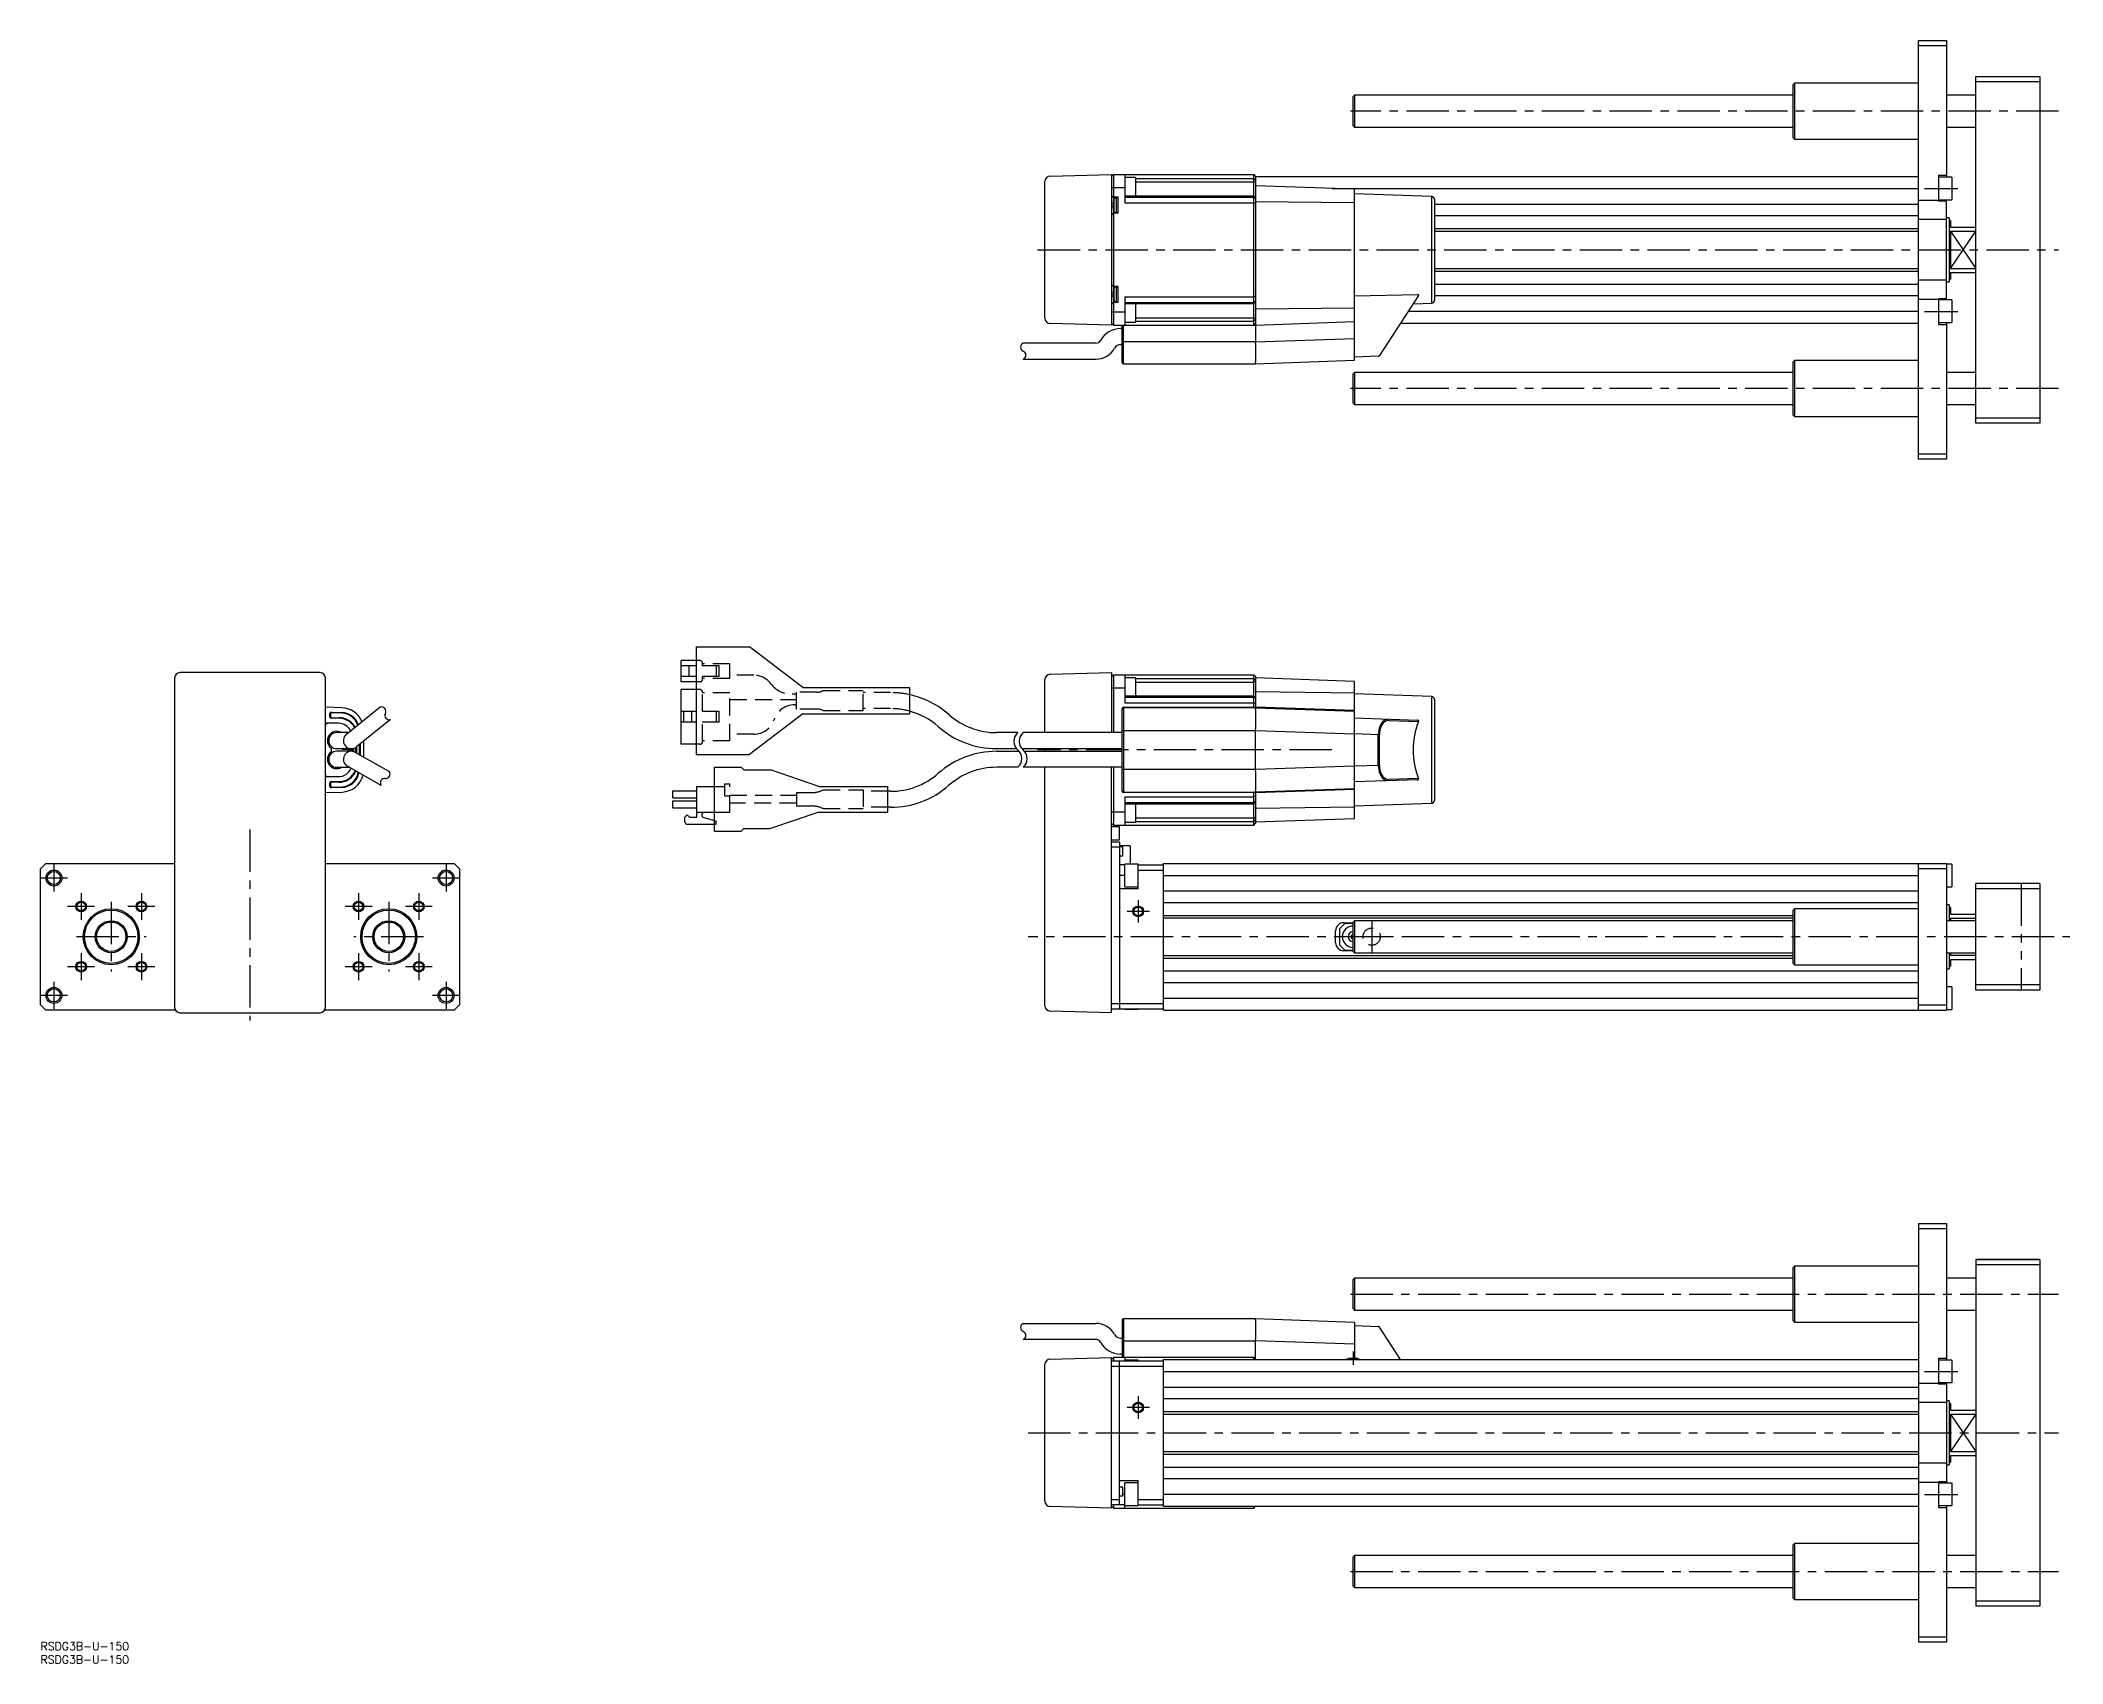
# Model space of a CAD drawing. Extents: x 0 to 1139, y -8 to 601.
# Drawn here: x 0 to 758, y -8 to 601 of the extents above; entities that cross this region are included whole.
import ezdxf

# ---------------------------------------------------------------- set-up
doc = ezdxf.new("R2010")
doc.units = 0
doc.header["$LTSCALE"] = 0.5
for name, pattern in [('CENTER', [50.8, 31.75, -6.35, 6.35, -6.35]), ('DASHED', [19.05, 12.7, -6.35]), ('PHANTOM', [63.5, 31.75, -6.35, 6.35, -6.35, 6.35, -6.35])]:
    doc.linetypes.add(name, pattern=pattern)
for name, color, linetype in [('MSM_CENTER', 1, 'CENTER'), ('MSM_CONTINUOUS', 7, 'CONTINUOUS'), ('MSM_DASHED', 4, 'DASHED'), ('MSM_IMAGINARY', 6, 'PHANTOM'), ('MSM_NARROW', 5, 'CONTINUOUS'), ('MSM_PART_NUMBER', 7, 'CONTINUOUS')]:
    doc.layers.add(name, color=color, linetype=linetype)
doc.styles.get("Standard").update_dxf_attribs({"font": 'txt.shx', "height": 3, "bigfont": 'bigfont.shx'})

# ---------------------------------------------------------------- blocks, each defined once
blk = doc.blocks.new('*U2')
at = {"layer": 'MSM_PART_NUMBER'}
blk.add_text('RSDG3B-U-150', height=3, dxfattribs=at).set_placement((0, -3))
blk = doc.blocks.new('*U3')
at = {"layer": 'MSM_PART_NUMBER'}
blk.add_text('RSDG3B-U-150', height=3, dxfattribs=at).set_placement((0, -8))

msp = doc.modelspace()

# ---------------------------------------------------------------- linework, layer by layer
at = {"layer": 'MSM_CENTER'}
for p, q in [((756.41, 574), (490.94, 574)), ((706.21, 545.01), (718.63, 545.01)), ((373.74, 522), (756.41, 522)), ((706.21, 498.88), (718.63, 498.88)), ((756.41, 470), (490.94, 470)), ((483.96, 334.5), (373.74, 334.5)), ((78.5, 304.63), (78.5, 233.14)), ((5, 291.54), (5, 281.46)), ((152, 291.54), (152, 281.46)), ((10.04, 286.5), (-0.04, 286.5)), ((15.2, 280.84), (15.2, 270.76)), ((37.8, 280.84), (37.8, 270.76)), ((119.2, 280.84), (119.2, 270.76)), ((141.8, 280.84), (141.8, 270.76)), ((157.04, 286.5), (146.96, 286.5)), ((20.24, 275.8), (10.16, 275.8)), ((26.5, 277.57), (26.5, 251.49)), ((42.84, 275.8), (32.76, 275.8)), ((124.24, 275.8), (114.16, 275.8)), ((130.5, 277.54), (130.5, 251.46)), ((146.84, 275.8), (136.76, 275.8)), ((415.63, 274), (407.25, 274)), ((411.44, 278.19), (411.44, 269.81)), ((498.94, 270.29), (498.94, 258.71)), ((13.46, 264.53), (39.54, 264.53)), ((15.2, 258.29), (15.2, 248.21)), ((37.8, 258.29), (37.8, 248.21)), ((143.54, 264.5), (117.46, 264.5)), ((119.2, 258.29), (119.2, 248.21)), ((141.8, 258.29), (141.8, 248.21)), ((907.16, 264.5), (370.18, 264.5)), ((498.48, 264.5), (485.4, 264.5)), ((504.73, 264.5), (493.15, 264.5)), ((20.24, 253.25), (10.16, 253.25)), ((42.84, 253.25), (32.76, 253.25)), ((124.24, 253.25), (114.16, 253.25)), ((146.84, 253.25), (136.76, 253.25)), ((5, 247.54), (5, 237.46)), ((152, 247.54), (152, 237.46)), ((10.04, 242.5), (-0.04, 242.5)), ((157.04, 242.5), (146.96, 242.5)), ((490.94, 130.5), (756.41, 130.5)), ((491.94, 109), (491.94, 104)), ((706.21, 101.5), (718.63, 101.5)), ((411.44, 92.19), (411.44, 83.81)), ((415.63, 88), (407.25, 88)), ((370.18, 78.49), (756.41, 78.49)), ((706.21, 55.37), (718.63, 55.37)), ((490.94, 26.51), (756.41, 26.51))]:
    msp.add_line(p, q, dxfattribs=at)
at = {"layer": 'MSM_CONTINUOUS'}
for p, q in [((703.94, 600.5), (714.44, 600.5)), ((703.94, 443.5), (703.94, 600.5)), ((714.44, 600.5), (714.44, 549.25)), ((714.44, 598.5), (703.94, 598.5)), ((657.44, 584.5), (656.94, 584)), ((656.94, 564), (656.94, 584)), ((703.94, 584.5), (657.44, 584.5)), ((657.44, 584.5), (657.44, 563.5)), ((725.44, 587), (749.44, 587)), ((725.44, 457), (725.44, 587)), ((749.44, 584.99), (725.44, 584.99)), ((749.44, 587), (749.44, 457)), ((492.44, 580), (491.94, 579.5)), ((491.94, 568.5), (491.94, 579.5)), ((656.94, 580), (492.44, 580)), ((492.44, 580), (492.44, 568)), ((725.44, 580), (714.44, 580)), ((491.94, 568.5), (492.44, 568)), ((492.44, 568), (656.94, 568)), ((656.94, 564), (657.44, 563.5)), ((657.44, 563.5), (703.94, 563.5)), ((714.44, 568), (725.44, 568)), ((376.44, 496.35), (376.44, 547.65)), ((378.39, 549.65), (401.44, 550.25)), ((401.44, 550.25), (401.44, 493.75)), ((402.14, 550.2), (401.44, 549.5)), ((402.14, 550.2), (402.14, 540.36)), ((402.14, 550.2), (406.44, 550.2)), ((406.44, 550.2), (406.44, 545.2)), ((406.44, 550.2), (454.74, 550.2)), ((410.44, 549.07), (406.44, 549.07)), ((410.44, 549.07), (410.44, 542.15)), ((410.44, 548.76), (454.74, 548.76)), ((410.44, 547.46), (454.74, 547.46)), ((454.74, 550.2), (455.44, 549.5)), ((454.74, 493.8), (454.74, 550.2)), ((454.74, 548.76), (455.44, 548.19)), ((454.74, 547.46), (455.44, 547.8)), ((455.44, 549.5), (703.94, 549.5)), ((455.44, 549.5), (455.44, 487.5)), ((492.44, 544.71), (455.44, 546)), ((711.44, 550), (714.44, 550)), ((711.44, 550), (711.44, 540.23)), ((716.44, 549.25), (711.44, 549.25)), ((716.44, 549.25), (716.44, 540.73)), ((406.44, 545.2), (401.44, 545.2)), ((401.44, 542.4), (402.14, 541.7)), ((401.96, 539.07), (402.03, 539.07)), ((402.03, 538.33), (401.96, 538.33)), ((403.94, 541.7), (402.14, 541.7)), ((402.24, 540.74), (402.24, 536.66)), ((403.94, 541.45), (403.2, 541.45)), ((403.2, 541.45), (403.2, 535.95)), ((403.94, 535.7), (403.94, 541.7)), ((406.44, 545.2), (406.44, 539.62)), ((454.74, 542.15), (406.44, 542.15)), ((406.44, 541.74), (454.74, 541.74)), ((406.44, 539.62), (454.74, 539.62)), ((455.44, 541.45), (454.74, 542.15)), ((454.74, 541.74), (455.44, 541.33)), ((455.44, 539.41), (454.74, 539.62)), ((455.44, 540.09), (492.44, 539.69)), ((484.07, 545), (703.94, 545)), ((492.44, 480.59), (492.44, 544.71)), ((521.47, 541.99), (492.44, 543)), ((521.47, 502.01), (521.47, 541.99)), ((522.44, 540.99), (522.44, 503.01)), ((522.44, 539.15), (703.94, 539.15)), ((703.94, 540.65), (711.44, 540.65)), ((711.44, 540.73), (716.44, 540.73)), ((714.44, 540.23), (711.44, 540.23)), ((714.44, 503.29), (714.44, 540.73)), ((402.14, 535.7), (401.44, 535)), ((402.14, 537.04), (402.14, 506.96)), ((403.94, 535.7), (402.14, 535.7)), ((403.2, 535.95), (403.94, 535.95)), ((522.44, 534.85), (703.94, 534.85)), ((714.44, 533.35), (703.94, 533.35)), ((715.44, 534), (714.44, 534)), ((715.44, 534), (715.44, 510)), ((715.94, 533), (715.44, 533)), ((715.94, 533), (715.94, 530.5)), ((522.44, 530), (703.94, 530)), ((522.44, 529.01), (703.94, 529.01)), ((715.94, 530.5), (725.44, 530.5)), ((715.94, 528.98), (725.44, 528.98)), ((715.94, 528.98), (715.94, 515.02)), ((401.44, 509), (402.14, 508.3)), ((403.94, 508.3), (402.14, 508.3)), ((403.94, 508.05), (403.2, 508.05)), ((403.2, 508.05), (403.2, 502.55)), ((403.94, 502.3), (403.94, 508.3)), ((522.44, 514.99), (703.94, 514.99)), ((522.44, 514), (703.94, 514)), ((522.44, 509.15), (703.94, 509.15)), ((714.44, 510.65), (703.94, 510.65)), ((714.44, 510), (715.44, 510)), ((715.44, 511), (715.94, 511)), ((715.94, 515.02), (725.44, 515.02)), ((715.94, 513.5), (725.44, 513.5)), ((715.94, 513.5), (715.94, 511)), ((402.14, 502.3), (401.44, 501.6)), ((401.96, 505.67), (402.03, 505.67)), ((402.03, 504.93), (401.96, 504.93)), ((402.14, 503.64), (402.14, 493.8)), ((403.94, 502.3), (402.14, 502.3)), ((402.24, 507.34), (402.24, 503.26)), ((403.2, 502.55), (403.94, 502.55)), ((406.44, 504.38), (454.74, 504.38)), ((406.44, 504.38), (406.44, 493.8)), ((406.44, 502.26), (454.74, 502.26)), ((406.44, 501.85), (454.74, 501.85)), ((410.44, 501.85), (410.44, 494.93)), ((455.44, 504.59), (454.74, 504.38)), ((455.44, 502.67), (454.74, 502.26)), ((454.74, 501.85), (455.44, 502.55)), ((492.44, 504.77), (516.14, 505.2)), ((516.52, 504.9), (501.82, 482.34)), ((514.48, 501.77), (521.47, 502.01)), ((522.44, 504.85), (703.94, 504.85)), ((711.44, 503.35), (703.94, 503.35)), ((711.44, 503.77), (714.44, 503.77)), ((711.44, 503.77), (711.44, 494)), ((716.44, 503.29), (711.44, 503.29)), ((716.44, 503.25), (716.44, 494.79)), ((401.44, 493.75), (378.39, 494.35)), ((401.44, 498.8), (406.44, 498.8)), ((401.44, 494.5), (402.14, 493.8)), ((402.14, 493.8), (455.44, 493.8)), ((405.44, 479.8), (405.44, 493.8)), ((405.94, 479.3), (405.94, 493.8)), ((406.44, 494.93), (410.44, 494.93)), ((410.44, 496.54), (454.74, 496.54)), ((410.44, 495.24), (454.74, 495.24)), ((455.44, 496.2), (454.74, 496.54)), ((455.44, 495.81), (454.74, 495.24)), ((455.44, 494.5), (454.74, 493.8)), ((492.44, 500.11), (455.44, 499.71)), ((455.44, 493.8), (492.44, 495.09)), ((509.75, 494.5), (703.94, 494.5)), ((512.68, 499), (703.94, 499)), ((711.44, 494.79), (716.44, 494.79)), ((711.44, 494), (714.44, 494)), ((714.44, 494.79), (714.44, 443.5)), ((395.57, 487), (368.33, 487)), ((405.44, 492.5), (404.8, 492.5)), ((404.8, 486.5), (405.44, 486.5)), ((455.44, 487.5), (405.94, 487.5)), ((455.44, 487.5), (492.44, 488.79)), ((368.33, 481), (395.57, 481)), ((405.94, 479.3), (455.44, 479.3)), ((455.44, 479.3), (492.44, 480.59)), ((501.42, 482.11), (492.44, 481.8)), ((657.44, 480.5), (656.94, 480)), ((656.94, 460), (656.94, 480)), ((703.94, 480.5), (657.44, 480.5)), ((657.44, 480.5), (657.44, 459.5)), ((492.44, 476), (491.94, 475.5)), ((491.94, 464.5), (491.94, 475.5)), ((656.94, 476), (492.44, 476)), ((492.44, 476), (492.44, 464)), ((725.44, 476), (714.44, 476)), ((491.94, 464.5), (492.44, 464)), ((492.44, 464), (656.94, 464)), ((714.44, 464), (725.44, 464)), ((656.94, 460), (657.44, 459.5)), ((657.44, 459.5), (703.94, 459.5)), ((725.44, 458.99), (749.44, 458.99)), ((749.44, 457), (725.44, 457)), ((703.94, 445.5), (714.44, 445.5)), ((714.44, 443.5), (703.94, 443.5)), ((245.73, 373.2), (245.73, 332.8)), ((245.73, 373.2), (265.73, 373.2)), ((285.73, 357.95), (265.73, 373.2)), ((240.13, 360), (240.13, 368)), ((245.73, 368), (240.13, 368)), ((245.73, 366), (240.13, 366)), ((243.13, 362), (243.13, 366)), ((50.25, 361.5), (50.25, 238)), ((104.75, 363.5), (52.25, 363.5)), ((106.75, 238), (106.75, 361.5)), ((245.73, 362), (240.13, 362)), ((245.73, 360), (240.13, 360)), ((240.13, 336.65), (240.13, 357.15)), ((245.73, 357.15), (240.13, 357.15)), ((285.73, 357.95), (325.73, 357.95)), ((325.73, 357.95), (325.73, 348.05)), ((376.44, 341), (376.44, 360.9)), ((378.39, 362.9), (401.44, 363.5)), ((401.44, 363.5), (401.44, 341)), ((401.44, 362), (402.14, 362.7)), ((406.44, 357.7), (401.44, 357.7)), ((402.14, 362.7), (402.14, 341)), ((402.14, 362.7), (454.74, 362.7)), ((406.44, 362.7), (406.44, 352.12)), ((410.44, 361.57), (406.44, 361.57)), ((410.44, 361.57), (410.44, 354.65)), ((410.44, 361.26), (454.74, 361.26)), ((410.44, 359.96), (454.74, 359.96)), ((454.74, 350.5), (454.74, 362.7)), ((455.44, 362), (454.74, 362.7)), ((455.44, 360.69), (454.74, 361.26)), ((455.44, 360.3), (454.74, 359.96)), ((455.44, 362), (455.44, 350.28)), ((492.44, 360.21), (455.44, 361.5)), ((455.44, 356.41), (492.44, 355.91)), ((492.44, 308.79), (492.44, 360.21)), ((113, 350.28), (106.75, 350.5)), ((108.98, 348.66), (112.94, 348.52)), ((127.34, 350.56), (114.62, 340.34)), ((245.73, 348.9), (240.13, 348.9)), ((241.13, 344.9), (241.13, 348.9)), ((244.13, 344.9), (244.13, 348.9)), ((405.44, 319), (405.44, 350)), ((405.94, 350.5), (455.44, 350.5)), ((405.94, 350.5), (405.94, 318.5)), ((455.44, 350.28), (405.94, 350.28)), ((454.74, 354.65), (406.44, 354.65)), ((406.44, 354.24), (454.74, 354.24)), ((406.44, 352.12), (454.74, 352.12)), ((455.44, 353.95), (454.74, 354.65)), ((455.44, 353.83), (454.74, 354.24)), ((455.44, 351.91), (454.74, 352.12)), ((492.44, 349.25), (455.44, 350.5)), ((455.44, 350.28), (492.44, 349.03)), ((521.47, 354.49), (492.44, 355.5)), ((521.47, 314.51), (521.47, 354.49)), ((522.44, 353.49), (522.44, 315.51)), ((111.7, 344.5), (106.75, 344.5)), ((108.46, 346.87), (108.46, 348.16)), ((108.7, 347.91), (108.7, 347.1)), ((111.81, 346.37), (108.96, 346.37)), ((109.2, 346.6), (111.81, 346.6)), ((112.93, 348.28), (109.22, 348.41)), ((111.7, 344.5), (111.7, 344.5)), ((131.11, 345.9), (118.38, 335.66)), ((245.73, 344.9), (240.13, 344.9)), ((285.73, 348.05), (265.73, 332.8)), ((285.73, 348.05), (325.73, 348.05)), ((405.44, 341.79), (455.44, 341.79)), ((455.44, 327.21), (455.44, 341.79)), ((455.44, 341.79), (492.44, 340.54)), ((492.44, 346.5), (516.14, 345.67)), ((504.43, 345.92), (505.09, 346.06)), ((505.49, 345.56), (516.52, 345.17)), ((109, 333.87), (109, 335.13)), ((115.44, 341), (111, 341)), ((111, 335), (116.5, 335)), ((116.5, 334), (111, 334)), ((113, 335), (113, 334.75)), ((113, 334.75), (116.7, 334.75)), ((115.2, 334.75), (115.2, 334.25)), ((116.7, 334.25), (115.2, 334.25)), ((116.7, 333.99), (116.7, 335.01)), ((116.7, 334.24), (116.7, 334.25)), ((116.79, 335.01), (116.79, 333.99)), ((117.29, 335.11), (117.29, 333.89)), ((130.65, 326.46), (117.97, 333.61)), ((118.17, 333.5), (118.17, 335.51)), ((118.4, 335.68), (118.4, 333.37)), ((119.6, 332.7), (119.6, 336.64)), ((119.84, 336.83), (119.84, 332.56)), ((121.2, 331.79), (121.2, 337.93)), ((245.73, 336.65), (240.13, 336.65)), ((366.33, 341), (358.33, 341)), ((358.33, 335), (365.83, 335)), ((358.33, 334), (366.83, 334)), ((367.83, 335), (405.44, 335)), ((405.44, 341), (368.33, 341)), ((368.83, 334), (405.44, 334)), ((376.44, 334), (376.44, 335)), ((501.42, 340.19), (492.44, 340.5)), ((501.42, 328.81), (501.42, 340.19)), ((501.82, 340.19), (501.42, 340.19)), ((501.82, 328.81), (501.82, 340.19)), ((111, 328), (115.71, 328)), ((127.72, 321.22), (115.03, 328.39)), ((245.73, 332.8), (265.73, 332.8)), ((252.63, 304), (252.63, 328)), ((252.63, 328), (262.63, 328)), ((263.63, 327), (262.63, 328)), ((263.63, 327), (273.63, 327)), ((291.78, 320.8), (273.63, 327)), ((366.33, 328), (358.33, 328)), ((405.44, 328), (368.33, 328)), ((376.44, 238.6), (376.44, 328)), ((401.44, 236), (401.44, 328)), ((402.14, 328), (402.14, 306.3)), ((455.44, 327.21), (405.44, 327.21)), ((492.44, 328.46), (455.44, 327.21)), ((492.44, 328.5), (501.42, 328.81)), ((501.42, 328.81), (501.82, 328.81)), ((106.75, 324.5), (111.7, 324.5)), ((106.75, 318.5), (113, 318.72)), ((108.46, 320.84), (108.46, 322.13)), ((108.7, 321.9), (108.7, 321.09)), ((108.96, 322.63), (111.81, 322.63)), ((112.94, 320.48), (108.98, 320.34)), ((111.81, 322.4), (109.2, 322.4)), ((109.22, 320.59), (112.93, 320.72)), ((237, 319.24), (246, 319.24)), ((237, 316.54), (237, 319.24)), ((246, 309.34), (246, 320.86)), ((246, 320.86), (252.63, 320.86)), ((291.78, 320.8), (317.63, 320.8)), ((317.63, 311.2), (317.63, 320.8)), ((318.64, 319), (317.63, 319)), ((405.94, 318.72), (455.44, 318.72)), ((455.44, 318.5), (405.94, 318.5)), ((454.74, 306.3), (454.74, 318.5)), ((492.44, 319.97), (455.44, 318.72)), ((455.44, 318.5), (492.44, 319.75)), ((455.44, 318.72), (455.44, 307)), ((516.14, 323.33), (492.44, 322.5)), ((505.09, 322.94), (504.43, 323.08)), ((516.52, 323.83), (505.49, 323.44)), ((237, 316.54), (246, 316.54)), ((237, 315.46), (246, 315.46)), ((237, 312.76), (237, 315.46)), ((237, 312.76), (246, 312.76)), ((246, 311.14), (252.63, 311.14)), ((291.78, 311.2), (273.63, 305)), ((291.78, 311.2), (317.63, 311.2)), ((318.64, 313), (317.63, 313)), ((401.44, 311.3), (406.44, 311.3)), ((406.44, 316.88), (406.44, 306.3)), ((406.44, 316.88), (454.74, 316.88)), ((406.44, 314.76), (454.74, 314.76)), ((406.44, 314.35), (454.74, 314.35)), ((410.44, 314.35), (410.44, 307.43)), ((455.44, 317.09), (454.74, 316.88)), ((455.44, 315.17), (454.74, 314.76)), ((454.74, 314.35), (455.44, 315.05)), ((492.44, 313.09), (455.44, 312.59)), ((492.44, 313.5), (521.47, 314.51)), ((242.4, 310.24), (241.5, 309.34)), ((241.5, 307.54), (241.5, 309.34)), ((242.4, 310.24), (243.3, 309.34)), ((242.4, 306.64), (252.63, 306.64)), ((243.3, 309.34), (246, 309.34)), ((248.56, 309.14), (252.63, 308.1)), ((252.63, 304), (262.63, 304)), ((263.63, 305), (262.63, 304)), ((263.63, 305), (273.63, 305)), ((402.14, 306.3), (401.44, 307)), ((401.44, 305.75), (404.44, 305.75)), ((402.14, 306.3), (454.74, 306.3)), ((404.44, 300.75), (404.44, 305.75)), ((406.44, 307.43), (410.44, 307.43)), ((410.44, 309.04), (454.74, 309.04)), ((410.44, 307.74), (454.74, 307.74)), ((455.44, 308.7), (454.74, 309.04)), ((455.44, 308.31), (454.74, 307.74)), ((454.74, 306.3), (455.44, 307)), ((455.44, 307.5), (492.44, 308.79)), ((401.44, 300.75), (404.44, 300.75)), ((401.44, 300), (404.44, 300)), ((404.44, 298), (401.44, 298)), ((404.44, 300), (404.44, 237.5)), ((408.44, 298.5), (404.44, 298.5)), ((405.64, 298.15), (404.44, 298.15)), ((405.64, 297.06), (405.64, 298.15)), ((405.64, 294.85), (405.64, 297.06)), ((408.44, 298.5), (408.44, 291.73)), ((2, 292), (0, 290)), ((0, 239), (0, 290)), ((2, 292), (50.25, 292)), ((106.75, 292), (155, 292)), ((157, 290), (155, 292)), ((157, 290), (157, 239)), ((404.44, 294.85), (405.64, 294.85)), ((406.44, 291.5), (404.44, 291.5)), ((411.44, 291.73), (406.44, 291.73)), ((406.44, 283.23), (406.44, 291.73)), ((411.44, 282.5), (411.44, 291.73)), ((411.44, 291.5), (420.94, 291.5)), ((411.44, 289.5), (420.94, 289.5)), ((420.94, 292), (714.44, 292)), ((420.94, 237), (420.94, 292)), ((703.94, 237), (703.94, 292)), ((714.44, 290), (703.94, 290)), ((714.44, 292), (714.44, 237)), ((716.44, 291.75), (714.44, 291.75)), ((716.44, 291.75), (716.44, 283.25)), ((406.44, 287.5), (404.44, 287.5)), ((411.44, 282.5), (404.44, 282.5)), ((406.44, 283.23), (411.44, 283.23)), ((420.94, 287.5), (703.94, 287.5)), ((420.94, 281.65), (703.94, 281.65)), ((714.44, 283.25), (716.44, 283.25)), ((725.44, 244.5), (725.44, 284.5)), ((749.44, 284.5), (725.44, 284.5)), ((725.44, 284.5), (725.44, 284.5)), ((749.44, 282.5), (725.44, 282.5)), ((749.44, 284.5), (749.44, 244.5)), ((749.44, 284.5), (749.44, 284.5)), ((420.94, 277.35), (703.94, 277.35)), ((657.44, 275), (656.94, 274.5)), ((656.94, 254.5), (656.94, 274.5)), ((703.94, 275), (657.44, 275)), ((657.44, 275), (657.44, 254)), ((715.44, 276.5), (714.44, 276.5)), ((715.44, 276.5), (715.44, 270.5)), ((715.94, 275.5), (715.44, 275.5)), ((715.94, 275.5), (715.94, 273)), ((715.94, 273), (725.44, 273)), ((420.94, 272.5), (656.94, 272.5)), ((420.94, 271.51), (656.94, 271.51)), ((485.44, 262.25), (485.44, 266.75)), ((488.94, 269.5), (486.94, 267.5)), ((486.94, 267.5), (486.94, 261.5)), ((488.44, 269.75), (491.94, 269.75)), ((491.94, 269.5), (488.94, 269.5)), ((491.94, 265.37), (491.19, 264.93)), ((492.44, 270.5), (491.94, 270)), ((491.94, 259), (491.94, 270)), ((656.94, 270.5), (492.44, 270.5)), ((492.44, 270.5), (492.44, 258.5)), ((725.44, 270.5), (714.44, 270.5)), ((715.94, 271.48), (725.44, 271.48)), ((715.94, 271.48), (715.94, 270.5)), ((486.94, 261.5), (488.94, 259.5)), ((491.94, 259.25), (488.44, 259.25)), ((488.94, 259.5), (491.94, 259.5)), ((491.19, 264.93), (491.19, 264.07)), ((491.19, 264.07), (491.94, 263.63)), ((491.94, 259), (492.44, 258.5)), ((492.44, 258.5), (656.94, 258.5)), ((714.44, 258.5), (725.44, 258.5)), ((715.44, 258.5), (715.44, 252.5)), ((715.94, 258.5), (715.94, 257.52)), ((420.94, 257.49), (656.94, 257.49)), ((420.94, 256.5), (656.94, 256.5)), ((420.94, 251.65), (703.94, 251.65)), ((656.94, 254.5), (657.44, 254)), ((657.44, 254), (703.94, 254)), ((714.44, 252.5), (715.44, 252.5)), ((715.44, 253.5), (715.94, 253.5)), ((715.94, 257.52), (725.44, 257.52)), ((715.94, 256), (725.44, 256)), ((715.94, 256), (715.94, 253.5)), ((420.94, 247.35), (703.94, 247.35)), ((716.44, 245.75), (714.44, 245.75)), ((716.44, 245.75), (716.44, 245.49)), ((716.44, 245.49), (716.44, 237.25)), ((749.44, 246.5), (725.44, 246.5)), ((749.44, 244.5), (725.44, 244.5)), ((0, 239), (2, 237)), ((50.52, 237), (2, 237)), ((52.25, 236), (104.75, 236)), ((155, 237), (106.48, 237)), ((155, 237), (157, 239)), ((401.44, 236), (378.39, 236.6)), ((401.44, 239.5), (420.94, 239.5)), ((401.44, 237.5), (420.94, 237.5)), ((406.44, 237.27), (406.44, 237.5)), ((406.44, 237.27), (411.44, 237.27)), ((411.44, 237.27), (411.44, 237.5)), ((420.94, 241.5), (703.94, 241.5)), ((420.94, 237), (714.44, 237)), ((703.94, 239), (714.44, 239)), ((714.44, 237.25), (716.44, 237.25)), ((703.94, 157), (714.44, 157)), ((703.94, 157), (703.94, 0)), ((714.44, 155), (703.94, 155)), ((714.44, 157), (714.44, 105.7)), ((492.44, 136.5), (491.94, 136)), ((492.44, 136.5), (492.44, 124.5)), ((656.94, 136.5), (492.44, 136.5)), ((657.44, 141), (656.94, 140.5)), ((656.94, 120.5), (656.94, 140.5)), ((657.44, 141), (657.44, 120)), ((703.94, 141), (657.44, 141)), ((725.44, 136.5), (714.44, 136.5)), ((749.44, 143.5), (725.44, 143.5)), ((725.44, 143.5), (725.44, 13.5)), ((725.44, 143.5), (749.44, 143.5)), ((749.44, 141.49), (725.44, 141.49)), ((749.44, 143.5), (749.44, 13.5)), ((491.94, 125), (491.94, 136)), ((491.94, 125), (492.44, 124.5)), ((492.44, 124.5), (656.94, 124.5)), ((714.44, 124.5), (725.44, 124.5)), ((368.33, 119.51), (395.57, 119.51)), ((404.8, 114.01), (405.44, 114.01)), ((405.44, 120.7), (405.44, 106.7)), ((455.44, 121.2), (405.94, 121.2)), ((405.94, 121.2), (405.94, 106.7)), ((492.44, 119.91), (455.44, 121.2)), ((492.44, 119.91), (492.44, 106.5)), ((492.44, 118.7), (501.42, 118.39)), ((509.75, 106), (501.82, 118.16)), ((656.94, 120.5), (657.44, 120)), ((657.44, 120), (703.94, 120)), ((395.57, 113.51), (368.33, 113.51)), ((378.39, 106.15), (401.44, 106.75)), ((401.44, 50.25), (401.44, 106.75)), ((401.44, 106), (402.14, 106.7)), ((402.14, 106.7), (402.14, 105.5)), ((455.44, 106.7), (402.14, 106.7)), ((405.44, 108.01), (404.8, 108.01)), ((405.44, 113), (455.44, 113)), ((406.44, 106.7), (406.44, 105.5)), ((455.44, 106), (454.74, 106.7)), ((454.74, 106), (454.74, 106.7)), ((455.44, 106), (455.44, 113)), ((492.44, 111.71), (455.44, 113)), ((490.14, 106.5), (493.74, 106.5)), ((490.14, 106.5), (490.14, 106.1)), ((493.74, 106.1), (493.74, 106.5)), ((711.44, 106.5), (711.44, 96.73)), ((711.44, 106.5), (714.44, 106.5)), ((376.44, 52.85), (376.44, 104.15)), ((401.44, 105.5), (420.94, 105.5)), ((401.44, 103.5), (420.94, 103.5)), ((404.44, 51.5), (404.44, 105.5)), ((411.44, 105.73), (406.44, 105.73)), ((411.44, 105.5), (411.44, 105.73)), ((420.94, 106), (703.94, 106)), ((420.94, 51), (420.94, 106)), ((420.94, 101.5), (703.94, 101.5)), ((490.14, 106.1), (489.27, 106)), ((490.14, 106.1), (493.74, 106.1)), ((494.61, 106), (493.74, 106.1)), ((716.44, 105.7), (711.44, 105.7)), ((716.44, 105.7), (716.44, 97.2)), ((420.94, 95.65), (703.94, 95.65)), ((420.94, 91.35), (703.94, 91.35)), ((703.94, 97.14), (711.44, 97.14)), ((716.44, 97.2), (711.44, 97.2)), ((714.44, 96.73), (711.44, 96.73)), ((714.44, 97.2), (714.44, 59.74)), ((420.94, 86.5), (703.94, 86.5)), ((420.94, 85.51), (703.94, 85.51)), ((714.44, 89.84), (703.94, 89.84)), ((715.44, 90.5), (714.44, 90.5)), ((715.44, 90.5), (715.44, 66.5)), ((715.94, 89.5), (715.44, 89.5)), ((715.94, 89.5), (715.94, 87)), ((715.94, 87), (725.44, 87)), ((715.94, 85.48), (715.94, 71.52)), ((715.94, 85.48), (725.44, 85.48)), ((420.94, 71.49), (703.94, 71.49)), ((420.94, 70.5), (703.94, 70.5)), ((715.94, 71.52), (725.44, 71.52)), ((715.94, 70), (715.94, 67.5)), ((715.94, 70), (725.44, 70)), ((420.94, 65.65), (703.94, 65.65)), ((420.94, 61.35), (703.94, 61.35)), ((714.44, 67.14), (703.94, 67.14)), ((714.44, 66.5), (715.44, 66.5)), ((715.44, 67.5), (715.94, 67.5)), ((401.44, 53.5), (404.44, 53.5)), ((411.44, 60.5), (404.44, 60.5)), ((405.64, 58.15), (404.44, 58.15)), ((404.44, 54.85), (405.64, 54.85)), ((405.64, 54.85), (405.64, 58.15)), ((406.44, 55.5), (405.64, 55.5)), ((406.44, 50.3), (406.44, 59.77)), ((411.44, 59.77), (406.44, 59.77)), ((411.44, 51.27), (411.44, 60.5)), ((411.44, 53.5), (420.94, 53.5)), ((420.94, 55.5), (703.94, 55.5)), ((711.44, 59.84), (703.94, 59.84)), ((711.44, 60.27), (714.44, 60.27)), ((711.44, 60.27), (711.44, 50.5)), ((711.44, 59.74), (716.44, 59.74)), ((716.44, 59.75), (716.44, 51.25)), ((401.44, 50.25), (378.39, 50.85)), ((406.44, 51.5), (401.44, 51.5)), ((402.14, 50.3), (401.44, 51)), ((402.14, 51.5), (402.14, 50.3)), ((402.14, 50.3), (454.74, 50.3)), ((406.44, 51.27), (411.44, 51.27)), ((411.44, 51.5), (420.94, 51.5)), ((420.94, 51), (703.94, 51)), ((454.74, 50.3), (455.44, 51)), ((454.74, 50.3), (454.74, 51)), ((711.44, 51.25), (716.44, 51.25)), ((711.44, 50.5), (714.44, 50.5)), ((714.44, 51.25), (714.44, 0)), ((492.44, 32.51), (491.94, 32.01)), ((491.94, 21.01), (491.94, 32.01)), ((492.44, 32.51), (492.44, 20.51)), ((656.94, 32.51), (492.44, 32.51)), ((657.44, 37.01), (656.94, 36.51)), ((656.94, 16.51), (656.94, 36.51)), ((657.44, 37.01), (657.44, 16.01)), ((703.94, 37.01), (657.44, 37.01)), ((725.44, 32.5), (714.44, 32.5)), ((491.94, 21.01), (492.44, 20.51)), ((492.44, 20.51), (656.94, 20.51)), ((656.94, 16.51), (657.44, 16.01)), ((657.44, 16.01), (703.94, 16.01)), ((714.44, 20.5), (725.44, 20.5)), ((725.44, 15.49), (749.44, 15.49)), ((749.44, 13.5), (725.44, 13.5)), ((703.94, 2), (714.44, 2)), ((714.44, 0), (703.94, 0))]:
    msp.add_line(p, q, dxfattribs=at)
for centre, radius in [((5, 286.5), 2.46), ((152, 286.5), 2.46), ((15.2, 275.8), 1.62), ((26.5, 264.5), 10.5), ((26.5, 264.5), 10), ((37.8, 275.8), 1.62), ((119.2, 275.8), 1.62), ((130.5, 264.5), 10.5), ((130.5, 264.5), 10), ((141.8, 275.8), 1.62), ((411.44, 274), 1.62), ((26.5, 264.5), 6), ((26.5, 264.5), 5.5), ((130.5, 264.5), 6), ((130.5, 264.5), 5.5), ((15.2, 253.25), 1.62), ((37.8, 253.25), 1.62), ((119.2, 253.25), 1.62), ((141.8, 253.25), 1.62), ((5, 242.5), 2.46), ((152, 242.5), 2.46), ((411.44, 88), 1.62)]:
    msp.add_circle(centre, radius, dxfattribs=at)
for centre, radius, start, end in [((378.44, 547.65), 2, 91.49998, 180), ((408.94, 538.7), 6.99, 170.92758, 176.96585), ((408.94, 538.7), 6.99, 183.03415, 189.07242), ((408.94, 538.7), 7, 163.04224, 170.90244), ((405.04, 545.84), 6.74, 243.46116, 243.54834), ((409.49, 538.7), 7.46, 177.15755, 182.84245), ((403.2, 540.45), 1, 90, 163.04224), ((521.44, 540.99), 1, 0, 87.99999), ((405.04, 531.56), 6.74, 116.45166, 116.53884), ((408.94, 538.7), 7, 189.09756, 196.95776), ((403.2, 536.95), 1, 196.95776, 270), ((403.2, 507.05), 1, 90, 163.04224), ((408.94, 505.3), 6.99, 170.92758, 176.96585), ((408.94, 505.3), 6.99, 183.03415, 189.07242), ((408.94, 505.3), 7, 163.04224, 170.90244), ((405.04, 512.44), 6.74, 243.46116, 243.54834), ((409.49, 505.3), 7.46, 177.15755, 182.84245), ((405.04, 498.16), 6.74, 116.45166, 116.53884), ((408.94, 505.3), 7, 189.09756, 196.95776), ((403.2, 503.55), 1, 196.95776, 270), ((516.2, 504.69), 0.518, 51.07865, 96.07954), ((516.4, 505), 0.153, 320.83408, 39.16592), ((521.44, 503.01), 1, 272.00001, 0), ((378.44, 496.35), 2, 180, 268.50002), ((395.57, 489), 2, 270, 331.56311), ((395.57, 489), 8, 270, 331.56311), ((404.8, 484), 8.5, 90, 151.56311), ((404.8, 484), 2.5, 90, 151.56311), ((405.81, 491.1), 3.6, 264.01473, 271.98789), ((290.49, 483.4), 165, 358.57592, 1.42401), ((405.94, 479.8), 0.5, 180, 270), ((501.4, 482.61), 0.5, 272, 326.90917), ((52.25, 361.5), 2, 90, 180), ((104.75, 361.5), 2, 0, 90), ((378.44, 360.9), 2, 91.5003, 179.99951), ((108.96, 348.16), 0.5, 87.99999, 180), ((112.7, 341.79), 8.5, 22.87216, 88), ((318.64, 323), 33, 48.59038, 77.60702), ((318.64, 323), 27, 48.59038, 74.79294), ((405.94, 350), 0.5, 90.02016, 180), ((405.94, 349.78), 0.5, 89.98268, 179.98145), ((323.58, 346.03), 131.92, 358.15553, 1.84447), ((521.44, 353.49), 1, 0, 87.99999), ((107.7, 343.5), 1, 90, 161.80513), ((111, 338), 3.5, 58.99728, 235.1501), ((108.96, 346.87), 0.5, 180, 270), ((109.2, 347.91), 0.5, 87.99991, 180), ((109.2, 347.1), 0.5, 180, 270), ((111.7, 339.5), 5, 25.18345, 90), ((111.82, 339.67), 6.94, 28.60968, 90.13823), ((111.83, 339.68), 6.69, 28.14839, 90.17844), ((112.7, 341.79), 6.5, 17.77342, 88), ((112.7, 341.79), 6.74, 18.54642, 88), ((358.33, 368), 33, 228.59038, 270), ((358.33, 368), 27, 228.59038, 270), ((510.27, 340.23), 8.84, 157.80532, 180.28397), ((508.93, 340.31), 7.11, 151.97191, 180.93222), ((505.6, 342.4), 3.72, 108.38452, 161.50871), ((505.62, 342.31), 3.25, 92.28752, 155.73096), ((543.44, 334.5), 28.96, 158.37181, 201.62819), ((516.15, 345.21), 0.465, 44.38661, 91.29217), ((516.22, 345.32), 0.335, 333.2387, 38.58676), ((111, 331), 3.5, 124.8499, 301.0027), ((111, 338), 3, 90, 270), ((111, 331), 3, 90, 270), ((116.5, 338), 3, 128.78862, 308.78862), ((116.5, 331), 3, 60.56416, 240.56416), ((358.33, 301), 33, 90, 131.40962), ((111.7, 329.5), 5, 270, 338.21078), ((111.81, 329.39), 6.76, 269.99008, 334.25084), ((111.81, 329.39), 7, 269.99041, 333.10639), ((112.7, 327.21), 6.5, 272, 350.01179), ((112.7, 327.21), 6.74, 272, 349.30104), ((119.66, 325.44), 2.04, 142.2836, 149.96857), ((118.68, 325.87), 0.72, 117.26429, 150.67192), ((358.33, 301), 27, 90, 131.40962), ((323.58, 322.97), 131.92, 358.15553, 1.84447), ((510.27, 328.77), 8.84, 179.71603, 202.19468), ((508.93, 328.69), 7.11, 179.06778, 208.02809), ((107.7, 325.5), 1, 198.39297, 270), ((108.96, 322.13), 0.5, 90, 180), ((108.96, 320.84), 0.5, 180, 272.00001), ((109.2, 321.9), 0.5, 90, 180), ((109.2, 321.09), 0.5, 180, 272.00009), ((112.7, 327.21), 8.5, 272, 345.31435), ((318.64, 346), 27, 270, 311.40962), ((318.64, 346), 33, 270, 311.40962), ((405.94, 319.22), 0.5, 180.01965, 270.01622), ((405.94, 319), 0.5, 179.98407, 269.98221), ((505.6, 326.6), 3.72, 198.49129, 251.61548), ((505.62, 326.69), 3.25, 204.26904, 267.71248), ((516.15, 323.79), 0.465, 268.70783, 315.61339), ((516.22, 323.68), 0.335, 321.41324, 26.7613), ((248.81, 310.13), 1.01, 90, 255.61858), ((521.44, 315.51), 1, 272.00001, 0), ((242.4, 307.54), 0.9, 180.00004, 270.00002), ((488.44, 266.75), 3, 90, 180), ((491.94, 264.5), 4, 90.00001, 269.99999), ((491.94, 264.5), 1.8, 90.00003, 269.99997), ((488.44, 262.25), 3, 180, 270), ((491.94, 264.5), 0.75, 89.99988, 270.00012), ((52.25, 238), 2, 180, 270), ((104.75, 238), 2, 270, 0), ((378.44, 238.6), 2, 180.00052, 268.49988), ((395.57, 111.51), 8, 28.43689, 90), ((404.8, 116.51), 2.5, 208.43689, 270), ((405.94, 120.7), 0.5, 90, 180), ((291.3, 117.1), 164.19, 358.56895, 1.43105), ((501.4, 117.89), 0.5, 33.09083, 88), ((378.44, 104.15), 2, 91.49998, 180), ((395.57, 111.51), 2, 28.43689, 90), ((404.8, 116.51), 8.5, 208.43689, 270), ((378.44, 52.85), 2, 180, 268.5)]:
    msp.add_arc(centre, radius, start, end, dxfattribs=at)
at = {"layer": 'MSM_DASHED'}
for p, q in [((247.13, 368), (245.73, 368)), ((254.33, 366), (245.73, 366)), ((248.13, 366), (248.13, 367)), ((258.33, 366.75), (248.13, 366.75)), ((253.33, 362), (253.33, 366)), ((254.33, 362), (254.33, 366)), ((258.33, 361.25), (258.33, 366.75)), ((254.33, 362), (245.73, 362)), ((247.13, 360), (245.73, 360)), ((247.13, 357.15), (245.73, 357.15)), ((248.13, 361), (248.13, 362)), ((258.33, 361.25), (248.13, 361.25)), ((267.36, 362.5), (258.33, 362.5)), ((293.33, 356.75), (308.33, 356.75)), ((308.33, 349.25), (308.33, 356.75)), ((254.33, 348.9), (245.73, 348.9)), ((248.13, 348.9), (248.13, 356.15)), ((258.33, 355.9), (248.13, 355.9)), ((253.33, 344.9), (253.33, 348.9)), ((254.33, 344.9), (254.33, 348.9)), ((258.33, 337.9), (258.33, 355.9)), ((258.33, 353.4), (283.33, 353.4)), ((283.33, 355.4), (281.68, 355.4)), ((282.56, 351.4), (283.33, 351.4)), ((283.33, 349.85), (283.33, 356.15)), ((290.96, 356.15), (283.33, 356.15)), ((290.96, 349.85), (283.33, 349.85)), ((293.33, 349.25), (308.33, 349.25)), ((318.64, 356), (308.33, 356)), ((318.64, 350), (308.33, 350)), ((254.33, 344.9), (245.73, 344.9)), ((248.13, 337.65), (248.13, 344.9)), ((247.13, 336.65), (245.73, 336.65)), ((258.33, 337.9), (248.13, 337.9)), ((267.36, 340.4), (258.33, 340.4)), ((252.63, 320.86), (256.53, 320.86)), ((256.53, 317.26), (256.53, 321.76)), ((256.53, 321.76), (258.33, 321.76)), ((258.33, 311.14), (258.33, 321.76)), ((283.33, 318.5), (288.97, 318.5)), ((283.33, 318.5), (283.33, 313.5)), ((293.33, 319.5), (308.33, 319.5)), ((308.33, 319.5), (308.33, 312.5)), ((317.63, 319), (308.33, 319)), ((252.63, 311.14), (258.33, 311.14)), ((256.53, 317.26), (258.33, 317.26)), ((258.33, 317.5), (283.33, 317.5)), ((283.33, 314.5), (258.33, 314.5)), ((283.33, 313.5), (288.97, 313.5)), ((293.33, 312.5), (308.33, 312.5)), ((317.63, 313), (308.33, 313)), ((252.63, 308.1), (253.2, 307.96)), ((252.63, 306.64), (253.2, 306.64)), ((253.2, 306.64), (253.2, 307.96))]:
    msp.add_line(p, q, dxfattribs=at)
msp.add_circle((498.94, 264.5), 3.25, dxfattribs=at)
for centre, radius, start, end in [((247.13, 367), 1, 359.99999, 90), ((247.13, 361), 1, 270, 0.00001), ((247.13, 356.15), 1, 0, 90), ((267.36, 354.5), 8, 37.26883, 90), ((281.68, 365.4), 10, 217.26883, 270), ((290.96, 361.15), 5, 270, 298.35764), ((282.56, 343.4), 8, 90, 161.79004), ((290.96, 344.85), 5, 61.64236, 90), ((318.64, 323), 33, 77.60702, 90), ((318.64, 323), 27, 74.79294, 90), ((267.36, 348.4), 8, 270, 341.79004), ((247.13, 337.65), 1, 270, 0), ((288.97, 328.5), 10, 270, 295.84193), ((288.97, 303.5), 10, 64.15807, 90)]:
    msp.add_arc(centre, radius, start, end, dxfattribs=at)
at = {"layer": 'MSM_IMAGINARY'}
msp.add_line((742.44, 284.5), (742.44, 244.5), dxfattribs=at)
at = {"layer": 'MSM_NARROW'}
for p, q in [((715.94, 515.02), (725.44, 528.98)), ((715.94, 528.98), (725.44, 515.02)), ((715.94, 85.48), (725.44, 71.52)), ((725.44, 85.48), (715.94, 71.52))]:
    msp.add_line(p, q, dxfattribs=at)
for centre, radius in [((5, 286.5), 3), ((152, 286.5), 3), ((15.2, 275.8), 2), ((37.8, 275.8), 2), ((119.2, 275.8), 2), ((141.8, 275.8), 2), ((411.44, 274), 2), ((15.2, 253.25), 2), ((37.8, 253.25), 2), ((119.2, 253.25), 2), ((141.8, 253.25), 2), ((5, 242.5), 3), ((152, 242.5), 3), ((411.44, 88), 2)]:
    msp.add_circle(centre, radius, dxfattribs=at)
for centre, radius, start, end in [((368.95, 485.5), 1.62, 112.36511, 247.63489), ((367.71, 482.5), 1.62, 292.36511, 67.63489), ((127.81, 349.01), 1.63, 331.56713, 106.65117), ((130.67, 347.46), 1.62, 151.56713, 286.3274), ((369.1, 337.75), 4.27, 130.44972, 229.55028), ((363.56, 331.25), 4.27, 310.44972, 49.55028), ((371.1, 337.75), 4.27, 130.44972, 229.55028), ((365.56, 331.25), 4.27, 310.44972, 49.55028), ((129.37, 325.46), 1.63, 263.38292, 38.14319), ((129, 322.23), 1.63, 83.38292, 218.14653), ((368.95, 118.01), 1.62, 112.36511, 247.63489), ((367.71, 115.01), 1.62, 292.36511, 67.63489)]:
    msp.add_arc(centre, radius, start, end, dxfattribs=at)

# ---------------------------------------------------------------- block references
at = {"layer": 'MSM_CONTINUOUS'}
for name in ['*U2', '*U3']:
    msp.add_blockref(name, (0, 0), dxfattribs=at)

doc.saveas('drawing.dxf')
